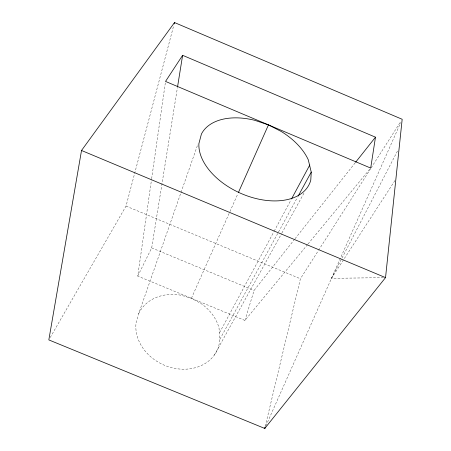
<?xml version="1.0" encoding="UTF-8"?>
<svg xmlns="http://www.w3.org/2000/svg" width="451" height="451" viewBox="0 0 451 451"><rect width="100%" height="100%" fill="white"/><g stroke="black" fill="none" stroke-linecap="round" stroke-linejoin="round"><path stroke-width="0.34" stroke-dasharray="2.25 1.69" d="M307.582 244.532L244.921 320.447L137.752 276.074L151.542 179.442M151.637 178.748L165.528 81.422M137.752 276.074L151.699 247.898L177.48 87.274M138.671 313.687A43.341 36.086 24.2 0 1 181.105 295.236L191.41 298.291L200.881 303.422A43.341 36.086 24.2 0 1 219 327.838L219.941 339.197L218.69 346.701A43.341 36.086 24.2 0 1 170.1 367.255A43.341 36.086 24.2 0 1 136.061 322.831L138.671 313.687L197.921 144.049M265.25 426.398L300.411 278.757L318.192 250.891M50.219 337.495L126.021 206.09L173.793 25.267M244.921 320.447L254.082 290.427L294.604 239.272M191.41 298.291L229.649 212.235M229.931 211.592L237.925 193.614M265.904 425.885L400.747 122.486M383.435 277.641L331.479 278.34L398.086 149.828M219.62 332.59L273.858 231.763M274.191 231.149L291.166 199.601M219.941 339.197L297.429 197.403M214.343 355.1L281.525 233.725M281.864 233.105L304.03 193.062M318.569 250.299L370.773 168.482M371.15 167.89L400.663 121.646M331.479 278.34L395.318 179.977M295.044 238.726L355.168 162.828M308.033 243.991L370.243 168.618M151.699 247.898L254.082 290.427M126.021 206.09L300.411 278.757"/><path stroke-width="0.68" d="M311.241 172.124L310.784 180.101A59.487 36.909 24.1 0 1 249.431 196.659A59.487 36.909 24.1 0 1 198.902 143.548L201.405 134.071A59.487 36.909 24.1 0 1 254.764 120.31L268.458 124.893L281.351 131.54A59.487 36.909 24.1 0 1 308.275 159.784L311.241 172.124L298.105 196.168M385.537 277.613L402.174 119.278L174.514 22.55L81.524 150.482L48.826 339.907L264.76 428.45L385.537 277.613L81.524 150.482M375.48 137.183L370.694 168.076L165.528 81.422L182.616 55.304L375.48 137.183L355.602 162.281M177.593 86.581L182.616 55.304M265.087 427.08L264.76 428.45L265.335 427.165M174.154 23.909L174.514 22.55M238.494 192.329L268.458 124.893M291.831 198.361L309.803 164.959"/></g></svg>
